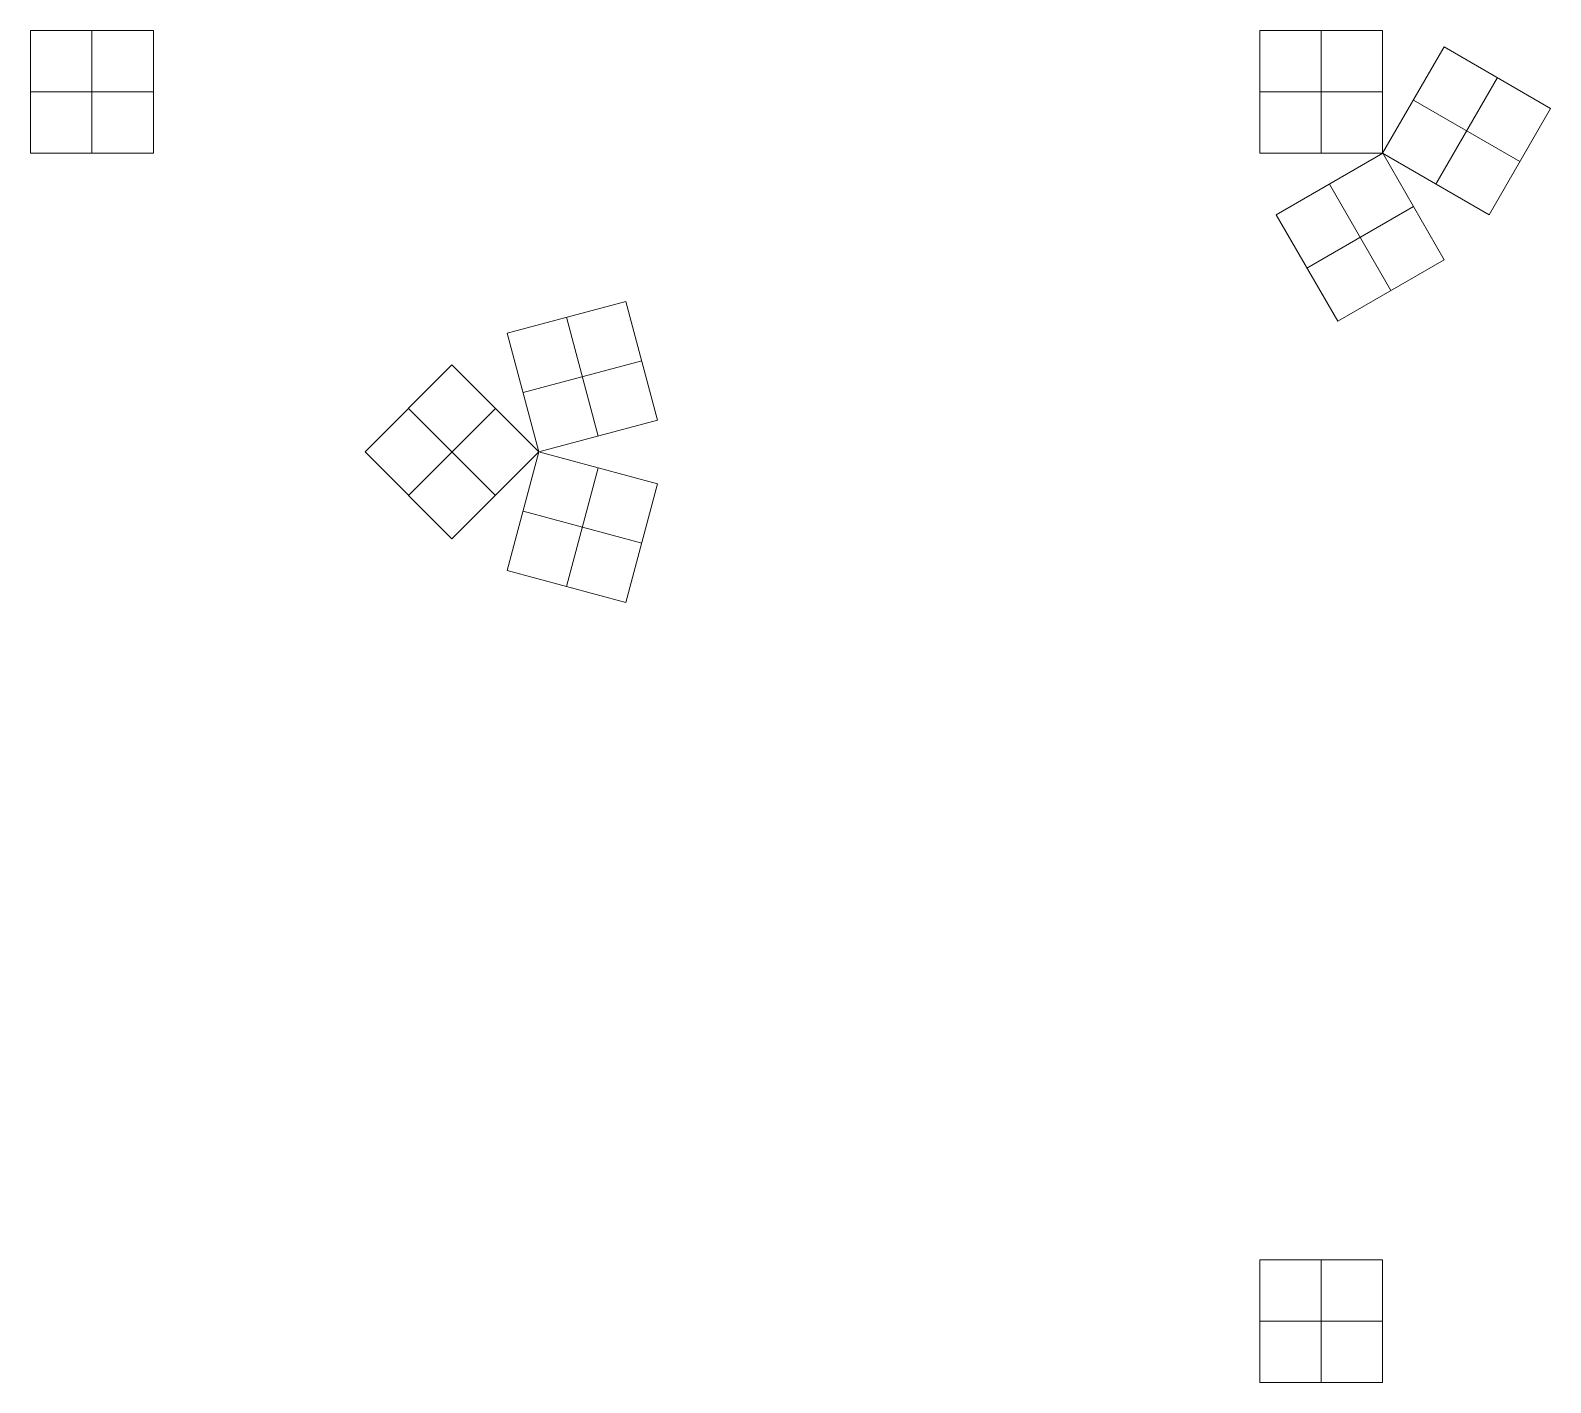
# Model space of a CAD drawing. Header units: inches. Extents: x -105 to 19, y -5 to 105.
import ezdxf

# ---------------------------------------------------------------- set-up
doc = ezdxf.new("R2010")
doc.units = ezdxf.units.IN
doc.linetypes.add('Durchgehend', pattern=[0])
doc.layers.get('0').update_dxf_attribs({"linetype": 'Durchgehend', "lineweight": 0})

# ---------------------------------------------------------------- blocks, each defined once
blk = doc.blocks.new('Block_0', base_point=(-100, 100))
at = {"color": 7, "linetype": 'Durchgehend', "lineweight": 0}
for p, q in [((-105, 95), (-105, 105)), ((-105, 105), (-95, 105)), ((-95, 105), (-95, 95)), ((-95, 95), (-105, 95))]:
    blk.add_line(p, q, dxfattribs=at)
at = {"color": 1, "linetype": 'Durchgehend', "lineweight": 0, "true_color": 0xff0000}
for p, q in [((-100, 105), (-100, 95)), ((-105, 100), (-95, 100))]:
    blk.add_line(p, q, dxfattribs=at)

msp = doc.modelspace()

# ---------------------------------------------------------------- linework, layer by layer
at = {"color": 7, "linetype": 'Durchgehend', "lineweight": 0}
for p, q in [((-105, 95), (-105, 105)), ((-105, 105), (-95, 105)), ((-95, 105), (-95, 95)), ((-95, 95), (-105, 95))]:
    msp.add_line(p, q, dxfattribs=at)
at = {"color": 1, "linetype": 'Durchgehend', "lineweight": 0, "true_color": 0xff0000}
for p, q in [((-100, 105), (-100, 95)), ((-105, 100), (-95, 100))]:
    msp.add_line(p, q, dxfattribs=at)

# ---------------------------------------------------------------- block references
for p in [(0, 100), (0, 0)]:
    msp.add_blockref('Block_0', p)
for p, rotation in [((11.83, 96.83), -120.0000000000001), ((3.17, 88.17), 120.0000000000001), ((-60.1, 76.83), -75.00000000000061), ((-70.71, 70.71), 45), ((-60.1, 64.59), 164.9999999999996)]:
    msp.add_blockref('Block_0', p, dxfattribs=dict(rotation=rotation))

doc.saveas('drawing.dxf')
